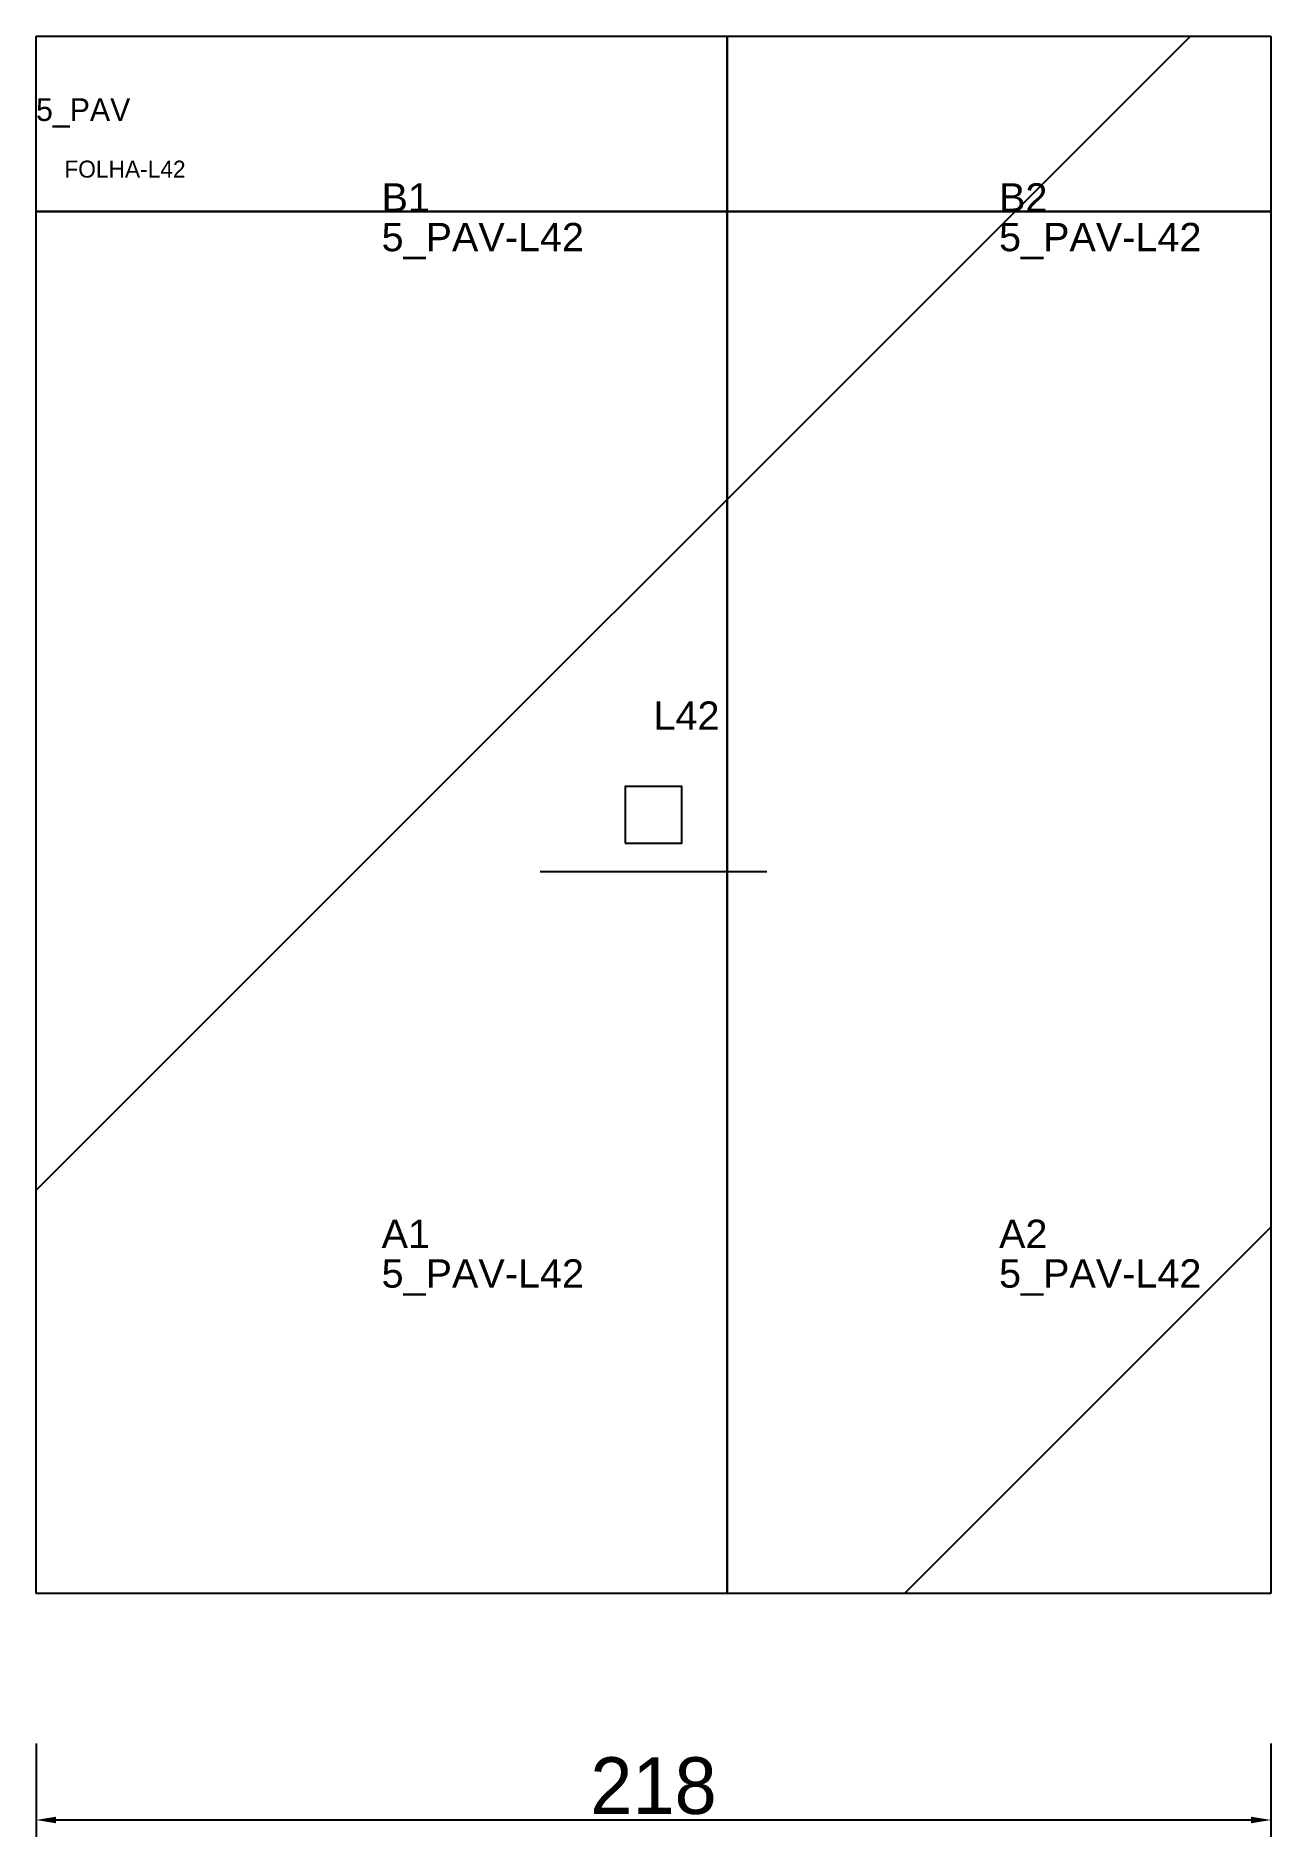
# Model space of a CAD drawing. Header units: metres. Extents: x 222 to 440, y -117 to 202.
import ezdxf

# ---------------------------------------------------------------- set-up
doc = ezdxf.new("R2010")
doc.units = ezdxf.units.M
for name, color, linetype in [('3', 3, 'CONTINUOUS'), ('AUX00', 7, 'CONTINUOUS'), ('COTA', 241, 'CONTINUOUS'), ('FOLHA', 255, 'CONTINUOUS'), ('Hachura', 251, 'CONTINUOUS'), ('NOMENCLATURA', 7, 'CONTINUOUS'), ('Nível', 160, 'CONTINUOUS'), ('Painéis', 200, 'CONTINUOUS'), ('Pilares', 5, 'CONTINUOUS'), ('SARR_2.2x7', 40, 'CONTINUOUS')]:
    doc.layers.add(name, color=color, linetype=linetype)
doc.styles.add('ARIAL', font='Arial.ttf')
doc.styles.add('STR_STANDARD', font='arial.ttf')
doc.dimstyles.new('EZ DXF', dxfattribs={"dimtxt": 10, "dimasz": 3.5, "dimexe": 3, "dimexo": 1.5, "dimgap": 1, "dimtad": 1, "dimdec": 1, "dimdsep": 46, "dimcen": 2.5, "dimazin": 3, "dimtfac": 1, "dimtmove": 0, "dimatfit": 3})

msp = doc.modelspace()

# ---------------------------------------------------------------- hatches: boundary and pattern name
at = {"layer": 'Hachura'}
h = msp.add_hatch(dxfattribs=at)
h.set_pattern_fill('ANSI31', scale=50)
h.paths.add_polyline_path([(222.2, 201.5), (440.200022, 201.5), (440.200022, -73.5), (222.2, -73.5)])
h = msp.add_hatch(dxfattribs=at)
h.set_pattern_fill('ANSI31', scale=50)
h.paths.add_polyline_path([(222.2, 201.5), (440.200022, 201.5), (440.200022, -73.5), (222.2, -73.5)])

# ---------------------------------------------------------------- linework, layer by layer
at = {"layer": '3'}
for points in [[(344.2, -73.5), (344.2, 201.5)], [(344.2, -73.5), (344.2, 201.5)], [(222.2, 170.5), (440.200022, 170.5)], [(222.2, 170.5), (440.200022, 170.5)]]:
    msp.add_lwpolyline(points, close=True, dxfattribs=at)
at = {"layer": 'Painéis', "color": 200}
for p, q in [((222.2, 201.5), (440.200022, 201.5)), ((222.2, -73.5), (222.2, 201.5)), ((222.2, 201.5), (440.200022, 201.5)), ((222.2, -73.5), (222.2, 201.5)), ((440.200022, 201.5), (440.200022, -73.5)), ((440.200022, 201.5), (440.200022, -73.5)), ((440.200022, -73.5), (222.2, -73.5)), ((440.200022, -73.5), (222.2, -73.5))]:
    msp.add_line(p, q, dxfattribs=at)
at = {"layer": 'Pilares'}
msp.add_lwpolyline([(326.200011, 59), (336.200011, 59), (336.200011, 69), (326.200011, 69)], close=True, dxfattribs=at)
msp.add_lwpolyline([(326.200011, 59), (336.200011, 59), (336.200011, 69), (326.200011, 69)], close=True, dxfattribs=at)
at = {"layer": 'SARR_2.2x7'}
msp.add_line((311.200011, 54), (351.200011, 54), dxfattribs=at)
msp.add_line((311.200011, 54), (351.200011, 54), dxfattribs=at)

# ---------------------------------------------------------------- texts
at = {"layer": '3', "style": 'STR_STANDARD'}
for s, p in [('B1', (283.2, 170.5)), ('B1', (283.2, 170.5)), ('B2', (392.200011, 170.5)), ('B2', (392.200011, 170.5)), ('A1', (283.2, -12.5)), ('A1', (283.2, -12.5)), ('A2', (392.200011, -12.5)), ('A2', (392.200011, -12.5))]:
    msp.add_text(s, height=5, dxfattribs=at).set_placement(p)
at = {"layer": 'AUX00', "style": 'STR_STANDARD'}
for p in [(283.2, 163.5), (283.2, 163.5), (392.200011, 163.5), (392.200011, 163.5), (283.2, -19.5), (283.2, -19.5), (392.200011, -19.5), (392.200011, -19.5)]:
    msp.add_text('5_PAV-L42', height=5, dxfattribs=at).set_placement(p)
at = {"layer": 'FOLHA'}
msp.add_text('FOLHA-L42', height=3, dxfattribs=at).set_placement((227.2, 176.5))
msp.add_text('FOLHA-L42', height=3, dxfattribs=at).set_placement((227.2, 176.5))
at = {"layer": 'NOMENCLATURA', "insert": (331.200011, 84), "char_height": 5, "attachment_point": 1, "style": 'ARIAL'}
msp.add_mtext('L42', dxfattribs=at)
msp.add_mtext('L42', dxfattribs=at)
at = {"layer": 'Nível'}
msp.add_text('5_PAV', height=4, dxfattribs=at).set_placement((222.2, 186.5))
msp.add_text('5_PAV', height=4, dxfattribs=at).set_placement((222.2, 186.5))

# ---------------------------------------------------------------- dimensions: what is measured, and where the dimension line sits
at = {"layer": 'COTA'}
msp.add_linear_dim(base=(222.2, -113.5), p1=(222.2, -98.5), p2=(440.200022, -98.5), dimstyle='EZ DXF', dxfattribs=at).render()
msp.add_linear_dim(base=(222.2, -113.5), p1=(222.2, -98.5), p2=(440.200022, -98.5), dimstyle='EZ DXF', dxfattribs=at).render()

doc.saveas('drawing.dxf')
